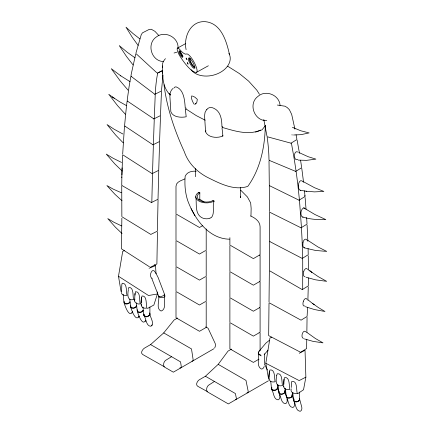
<?xml version="1.0" encoding="UTF-8"?>
<svg xmlns="http://www.w3.org/2000/svg" width="433" height="433" viewBox="0 0 433 433"><rect width="100%" height="100%" fill="white"/><g stroke="black" fill="none" stroke-linecap="round" stroke-linejoin="round"><path stroke-width="0.65" d="M271.61 388.282C271.101 390.414 273.954 391.145 275.453 390.279C277.959 389.462 277.948 386.729 277.607 384.536M278.955 392.103C278.446 394.23 281.298 394.966 282.798 394.095C285.293 393.261 285.298 390.561 284.952 388.358M286.3 395.919C285.791 398.051 288.643 398.782 290.142 397.916C292.324 397.175 292.746 394.885 292.297 392.839M293.91 399.118C292.199 403.172 299.506 402.674 299.636 399.313L299.647 392.011M308.41 270.003L308.258 255.741M269.348 271.188L269.017 302.212M269.001 303.289L268.671 335.602L300.605 352.262M306.753 339.272L306.624 348.549L301.038 352.013M306.851 332.647L307.062 317.405M308.264 286.879L307.879 300.172M308.28 285.932L308.393 277.937M121.868 176.929L121.743 184.923L122.122 185.611L151.42 202.536L157.623 199.434M121.862 218.194L121.424 248.802L149.428 266.76M157.45 232.083L156.892 263.973L150.3 267.302M158.056 199.786L157.412 231.098M121.619 291.869L121.792 284.681L122.214 283.231C127.686 282.744 125.889 293 127.091 295.382C124.975 295.728 121.467 295.187 121.402 292.486M128.39 289.574C127.551 294.234 126.847 301.038 133.705 299.625C132.498 297.238 134.3 286.987 128.828 287.469L128.406 288.919M134.874 299.046C133.445 302.488 137.234 304.686 140.319 303.863C139.112 301.482 140.914 291.225 135.442 291.712L134.972 295.122M141.504 302.635L141.634 297.401L142.056 295.95C147.523 295.468 145.726 305.72 146.933 308.101C139.735 309.286 140.839 302.911 141.559 297.623M121.803 177.627L122.068 167.858M121.922 174.975L122.62 155.247L123.032 154.976L152.129 173.633L152.497 174.423L151.821 202.227L151.42 202.536M158.754 170.883L158.018 199.12M159.609 142.013L158.727 170.266M160.502 116.163L159.582 141.488M269.164 377.332L269.391 371.438L269.883 369.961C275.615 368.894 274.213 379.335 275.193 381.803C267.838 383.102 268.406 377.717 269.353 371.66M283.88 384.315L284.08 379.075L284.573 377.598C290.305 376.531 288.903 386.972 289.883 389.44C282.527 390.739 283.095 385.348 284.043 379.297M291.198 388.785C289.91 392.412 294.305 394.192 297.227 393.256L297.866 393.592L303.538 389.738L305.871 377.148L305.032 350.297L299.257 353.258M291.247 387.475L291.517 382.041L291.918 381.413C297.65 380.347 296.248 390.788 297.227 393.256M134.631 300.967L134.944 293.385M161.471 91.552L160.486 115.557M158.695 296.275C159.647 300.161 155.691 308.81 161.098 311.067C166.9 309.27 163.49 299.923 164.886 295.983M250.967 215.948L251.14 208.36L250.664 202.931L247.411 196.955L240.737 190.206M122.674 154.191L124.309 128.807L124.52 126.387L124.948 126.149L152.984 144.806L153.352 145.531L152.524 173.368L152.129 173.633L158.326 170.526M307.1 316.442L307.587 307.3M121.733 185.871L121.857 216.603M170.499 95.152C161.969 87.396 162.527 75.142 162.456 64.577C162.673 62.292 163.95 60.333 165.444 58.661M129.911 302.11C128.866 304.128 124.385 305.314 124.017 302.277M137.385 310.147C136.606 313.676 142.165 312.924 143.139 310.591M161.466 90.957L163.008 75.006M298.38 185.649C298.305 183.657 299.728 179.219 302.321 181.064M198.779 192.739L198.85 192.301L199.824 192.923L199.765 199.24L204.051 201.994M268.487 378.318L265.808 363.244L269.959 338.027L271.691 337.139M302.976 242.615L302.851 245.803M121.04 291.501L118.485 276.27L122.712 251.329L124.46 250.62M269.001 379.265L269.11 378.642M277.477 387.503C278.273 390.95 270.138 391.064 271.848 387.508M284.822 391.318C285.607 394.766 277.488 394.885 279.193 391.324M283.691 386.902L283.799 386.279M292.167 395.14C292.962 398.587 284.827 398.701 286.538 395.145M299.512 398.955C300.296 402.403 292.178 402.522 293.883 398.961M303.668 271.827C303.306 273.385 302.867 276.471 305.032 276.784M130.771 305.904L130.685 307.094C130.901 307.803 135.578 323.153 139.123 316.014M124.076 302.856C124.293 303.565 128.964 318.91 132.509 311.771M136.612 305.536C136.281 308.052 131.973 309.622 130.685 307.094M144 314.385L143.913 315.576C146.251 318.206 145.964 326.395 150.987 326.265C155.009 323.197 149.737 316.934 149.78 313.438L149.52 312.935M137.299 311.338C137.515 312.047 142.192 327.391 145.737 320.252M303.306 301.595C302.775 302.938 302.494 306.705 304.821 305.99M135.967 53.026L141.255 34.672L142.452 32.854L149.223 29.406L151.306 29.255L154.976 31.36L158.851 35.544M303.003 242.534C302.992 240.775 305.714 237.36 307.008 240.12M222.497 126.414L222.589 127.513L222.026 128.027L222.908 135.984C217.496 138.419 208.203 137.84 205.567 131.827L205.908 130.734M157.282 291.934L157.423 293.958L153.861 305.038L147.496 308.464M136.693 305.839C136.146 308.128 131.811 308.772 130.587 306.575L129.813 299.246M149.888 307.019L149.915 314.32C149.282 316.61 145.163 318.017 143.913 315.576M303.695 271.751C303.825 270.068 306.304 266.809 307.571 269.413M124.103 301.363C123.465 304.35 128.753 304.247 129.905 302.212M136.693 305.963L135.616 307.306M137.331 309.844C136.693 312.832 142.029 312.761 143.134 310.645M141.245 305.205L141.456 304.594M143.945 314.087C143.161 317.622 150.933 316.902 149.78 313.438M303.333 301.514C303.495 300.037 305.871 296.903 306.986 299.311M206.747 109.809C207.932 107.113 211.721 107.016 214.016 108.369C221.003 111.714 221.864 120.087 221.923 126.923M264.19 366.475C263.778 367.704 262.744 369.257 261.256 369.003C256.055 366.02 259.502 357.956 258.274 353.398M131.968 312.951L132.417 312.144M138.582 317.194L139.031 316.388M145.196 321.432L145.645 320.626M151.804 325.676L152.259 324.869M129.851 301.909L129.002 303.068M143.079 310.391L142.23 311.549M206.649 109.495L205.063 112.38L204.56 115.735L205.567 131.827M214.692 348.002L215.434 345.956A5.353 3.616 -70.4 0 0 215.022 343.098L208.067 328.236L205.772 326.91M207.277 391.551L197.627 386.209C195.332 384.666 197.399 380.97 199.212 379.828L205.421 376.245L218.2 364.353L228.018 351.12L231.487 349.112M276.752 389.381L277.461 388.179L277.385 386.988L278.619 391.519M284.097 393.202L284.806 391.995L284.73 390.804L285.964 395.334M291.441 397.018L292.151 395.816L292.075 394.625L293.309 399.156M298.786 400.839L299.495 399.632L299.42 398.441L301.53 406.208C302.11 407.875 302.164 410.646 300.129 411.307C295.43 410.966 295.853 403.675 293.72 400.931M265.353 125.657L262.068 129.819L255.54 132.114M164.269 366.719L142.63 354.459C140.195 352.922 142.587 349.274 144.389 348.17L150.592 344.587L163.723 332.901L174.126 320.003L177.6 318.001M258.977 351.315L265.884 343.131L269.229 340.446M264.162 354.719L268.016 350.151M148.844 315.787L149.688 314.629L149.629 313.514M174.012 87.964L174.829 87.12L175.966 86.822C184.177 89.599 184.739 101.106 185.254 108.196M173.124 88.343C170.894 90.08 169.904 92.938 169.85 95.698L170.856 111.784C173.048 117.359 181.059 117.814 186.19 116.769L185.362 109.311L186.001 108.981L185.892 107.871M297.85 159.371C293.45 161.969 293.282 149.791 297.78 151.988M304.632 196.75L299.051 200.208L299.425 199.878L297.807 184.301L296.21 172.085L295.712 171.414L269.434 160.443L269.012 160.822L269.288 185.059L269.721 185.773L299.051 200.208L299.522 200.999L301.444 227.487L301.043 227.818L269.889 212.3L269.461 212.565L269.494 240.9L269.916 241.636L302.234 258.436L302.672 259.199L302.727 261.5L302.694 289.39L302.261 289.612L269.781 270.874L269.358 270.084L269.488 241.971L269.916 241.636M269.721 185.773L269.299 186.152L269.461 211.613M198.909 192.257L197.199 193.546A10.776 6.224 0 0 0 198.909 201.058A10.776 6.224 0 0 0 211.921 202.049L214.156 201.058M199.927 192.847L198.444 193.962A9.342 5.391 0 0 0 199.927 200.474A9.342 5.391 0 0 0 211.201 201.329L213.139 200.474M198.823 199.949L199.765 199.24M213.929 348.717L173.341 372.18L164.296 366.968C162.976 365.095 163.642 361.739 165.563 360.397L171.555 356.689M214.438 381.451L208.56 385.218C206.671 386.599 206.016 389.922 207.315 391.8L228.337 403.929L268.406 380.796M269.434 160.443L268.99 159.723L268.877 155.658A175.311 108.126 58.2 0 0 267.735 141.515L267.183 137.288L267.524 136.823L291.019 143.182L296.605 139.724M301.298 167.95L295.712 171.414L296.053 170.992L294.359 159.809L291.523 143.745L291.019 143.182M306.629 224.359L301.043 227.818L301.503 228.57L302.142 241.36L302.645 258.095L302.234 258.436L307.814 254.977M302.261 289.612L307.841 286.153M306.645 316.718L301.059 320.182L269.434 302.911M159.182 141.705L152.984 144.806L153.385 144.595L154.245 119.73L153.883 118.896L127.497 101.165L127.053 101.425L126.068 110.123L124.607 125.391L124.948 126.149M196.181 103.574L195.234 104.12L196.842 102.323L197.324 99.346L194.845 97.149L192.295 96.007M202.812 225.571L199.483 227.493L176.604 214.286M205.588 250.539L199.483 254.063L176.604 240.851M205.588 276.59L199.483 280.113L176.604 266.901M205.588 301.492L199.483 305.016L176.604 291.81M258.983 359.173L253.375 362.41L229.901 348.857L229.885 323.272M177.503 48.106L185.768 43.533M196.544 72.3A10.435 2.679 61.1 0 0 194.016 62.065A10.435 2.679 61.1 0 0 186.558 53.979A18.938 4.86 61.1 0 1 180.539 50.434A6.912 1.775 61.1 0 0 177.151 48.88A6.912 1.775 61.1 0 0 180.171 56.517A28.751 7.383 61.1 0 0 196.544 72.3L208.354 65.767M305.871 377.148L299.171 380.591L265.808 363.244M161.726 70.877L157.217 73.134L157.504 73.967L156.892 77.518A175.311 97.533 63.4 0 0 155.479 90.188L155.268 94.064L154.857 94.297L131.269 76.473L130.977 75.683L131.432 73.209L135.762 53.822L136.222 53.811L156.724 72.684M157.666 73.107L162.738 70.563M161.054 91.19L154.857 94.297L155.214 95.125L154.283 118.664L153.883 118.896L160.086 115.79M157.022 231.325L150.819 234.426L122.323 216.987M149.093 268.244L155.501 265.651L156.048 273.737M303.663 207.856C300.756 209.35 300.166 213.956 301.823 216.63C309.324 219.358 317.817 219.85 325.832 219.607L314.948 214.53L303.69 207.845M174.055 53.021L176.707 52.214M260.634 130.084C248.336 135.561 234.534 130.95 222.335 127.443M210.065 217.988L211.428 217.593C215.131 213.123 211.997 206.384 214.075 201.091L212.998 200.533M131.269 76.473L130.809 76.592L129.05 86.871L127.172 100.429L127.497 101.165M210.021 218.216C207.261 219.222 204.187 218.925 201.599 217.577C194.449 213.274 196.999 203.423 195.754 196.658M184.842 178.91C181.606 180.507 175.912 181.811 175.993 186.342L175.993 213.918M157.423 293.958L148.524 295.533L118.485 276.27M196.176 171.257C191.971 170.813 186.948 171.977 185.162 176.285C184.49 184.453 185.172 192.923 187.77 200.75C194.401 218.584 208.479 238.789 229.425 239.2M293.574 134.988L300.957 134.663L309.124 132.92L300.756 130.771L292.41 127.307M266.766 120.569C254.377 121.359 247.811 103.611 258.025 96.348C265.656 89.404 279.561 95.071 280.059 105.468M298.234 160.113L306.58 160.351L315.89 159.122L308.09 156.686L298.716 152.416M303.484 338.46C300.08 337.67 303.068 328.696 305.828 331.862M304.399 338.898L313.037 341.361L322.996 342.866L315.381 338.492L306.851 332.392M163.355 61.546C151.236 61.177 146.24 43.565 156.448 36.902C164.838 30.315 178.618 37.222 178.066 48.009M277.364 105.046L284.968 106.209L287.182 107.519L289.374 109.679L291.685 114.415L294.927 129.126M306.044 191.207L314.482 191.889L323.873 191.429L314.569 187.727L303.495 181.746M302.867 245.933L303.538 247.422L304.61 247.849M302.44 217.117L303.051 217.193M298.424 187.007C298.602 188.333 299.133 190.298 300.773 190.325M306.548 191.278L300.123 190.233M291.831 134.863L292.362 134.939M304.036 247.784L315.484 250.447L326.736 251.416L318.006 246.978L307.728 240.299M306.061 277.255L315.641 279.842L326.666 281.336L318.206 276.617L309.931 270.923L311.922 272.4L311.565 272.135M222.318 135.778L222.908 135.984M305.362 306.683L314.461 309.552L324.988 311.489L318.585 307.679L312.307 303.295L314.125 304.637L313.86 304.442M121.354 192.755L113.381 189.205L106.897 185.578L114.989 194.357L122.009 200.755M121.559 225.918L113.949 222.27L107.774 218.605L115.422 227.233L122.079 233.576M121.581 162.451L113.121 158.267L106.264 154.088L114.718 163.804L122.101 170.975M122.869 133.992L114.117 129.234L107.048 124.585L115.654 135.047L123.21 142.847M227.688 66.217L239.389 73.572L248.656 81.144L256.861 90.221L259.427 94.248M205.193 120.212L196.241 115.595L186.082 109.035M126.56 105.663L119.741 101.825L112.418 96.981L114.252 98.264M130.03 81.648L120.666 75.775M250.534 215.986C254.999 217.837 260.033 221.328 260.092 226.713L260.092 254.734L253.375 258.609L230.497 245.397M259.481 255.086L260.092 255.454L260.092 281.298L253.375 285.179L230.497 271.967M259.481 281.65L260.092 282.024L260.092 307.349L253.375 311.224L230.497 298.018M259.481 307.701L260.092 308.069L260.092 332.257M259.075 332.371L259.481 332.609L253.375 336.132L230.497 322.921M163.723 332.901L191.505 348.938L193.069 359.282A2.371 1.369 60 0 1 191.998 361.117M218.2 364.353L245.982 380.39L248.136 391.075A2.49 1.434 60 0 1 246.962 392.85M150.592 344.587L180.572 361.896L181.21 366.123A2.371 1.369 60 0 1 179.879 367.882M205.421 376.245L235.395 393.548L236.277 397.922A2.49 1.434 60 0 1 235.352 399.724M135.036 57.827L127.27 52.306L119.27 45.606L126.523 56.507L133.05 64.923M120.845 75.905L111.286 68.69L120.163 80.874L128.06 90.151M154.218 264.747L155.501 265.651M304.832 208.311L304.312 207.932M139.897 38.91L133.131 33.644L125.998 27.192L132.336 37.422L138.095 45.395M112.483 97.03L108.753 94.275L117.554 105.652L125.337 114.225M308.718 269.986L310.315 271.215M312.599 303.511L308.08 299.928M169.07 93.263L170.396 94.751M152.156 278.484C148.21 276.508 152.205 266.815 155.009 272M302.537 181.373L302.797 181.741M155.523 272.492L158.105 277.45L164.664 294.678M229.885 245.029L229.885 237.647M229.901 271.621L229.885 245.749M229.901 297.671L229.885 272.319M229.885 322.553L229.885 298.369M191.083 208.652L194.947 215.721M264.406 364.099L267.459 370.036M151.81 278.468L158.943 296.914M149.623 313.281L149.915 314.32M286.375 397.11C288.508 399.859 288.086 407.144 292.784 407.491C294.629 406.928 294.792 404.444 294.305 402.885M279.031 393.294C281.163 396.038 280.736 403.329 285.439 403.675C287.285 403.107 287.447 400.622 286.96 399.069M271.686 389.473C273.818 392.222 273.391 399.507 278.094 399.854C279.94 399.291 280.102 396.807 279.615 395.248M299.506 398.75L299.636 399.313M292.161 394.934L292.291 395.491M284.817 391.113L284.946 391.676M277.472 387.297L277.602 387.854M229.463 54.515C226.546 41.368 221.312 23.285 205.415 21.682C190.536 20.492 183.332 37.103 186.098 49.665M263.789 119.454L267.031 136.444M296.069 134.75L296.908 139.264M297.119 140.113L299.463 153.282M300.578 160.221L301.639 167.533M301.779 168.367L303.555 182.282M142.971 307.062L143.816 315.056M136.357 302.824L137.201 310.813M123.134 294.343L123.973 302.331M304.919 195.505L305.011 196.414L304.469 190.796M292.773 392.596L293.509 399.935M285.428 388.78L286.164 396.119M278.083 384.959L278.82 392.298M270.739 381.143L271.475 388.482M305.108 197.535L306.05 209.193M130.549 306.093L130.587 306.575M306.64 217.534L307.024 224.023M307.089 225.106L307.841 241.262M298.369 185.757L298.418 186.888M265.305 125.467C264.926 146.69 260.433 168.892 247.817 186.363C233.972 191.105 219.385 183.251 207.153 177.216C196.755 171.641 188.16 163.057 184.323 151.745C174.553 130.506 166.911 107.996 164.004 84.738M240.531 196.468L240.569 197.659L240.569 187.581M162.359 65.94L162.402 67.386M162.532 71.759L162.575 73.204M308.096 248.661L308.231 254.636M264.449 353.793L264.617 363.493M260.092 332.977L260.092 350.47M206.2 229.003L206.2 250.187M206.2 250.907L206.2 276.238M206.2 276.958L206.2 301.141M206.2 301.861L206.2 327.418L199.483 331.294L176.009 317.741L175.993 292.161M195.516 168.621L195.516 176.686M175.993 214.638L175.993 240.483M175.993 241.208L175.993 266.533M175.993 267.253L175.993 291.441M194.33 104.429A9.494 5.483 60 0 1 191.337 95.888M260.715 354.93A3.085 1.689 -1 0 1 258.609 352.538M261.251 355.85A3.08 2.376 40.1 0 1 258.62 353.193A3.08 2.376 40.1 0 1 260.044 350.654M164.096 294.646A3.085 1.819 2.6 0 1 163.203 297.455A3.085 1.819 2.6 0 1 158.787 296.085M164.47 294.624A3.08 0.465 -20.7 0 1 162.186 296.15A3.08 0.465 -20.7 0 1 158.943 296.784M228.9 53.356A20.919 14.641 -13.9 0 1 217.81 73.637A20.919 14.641 -13.9 0 1 191.094 69.751M195.234 67.862A5.921 1.521 61.1 0 1 191.386 63.949A5.921 1.521 61.1 0 1 189.302 57.806M182.769 56.663A3.664 0.942 61.1 0 1 180.599 53.649A3.664 0.942 61.1 0 1 179.771 50.688M194.541 66.59A4.471 1.147 61.1 0 1 191.077 62.612A4.471 1.147 61.1 0 1 190.612 58.758M183.024 56.144A2.793 0.714 61.1 0 1 181.026 53.979A2.793 0.714 61.1 0 1 180.35 51.246M276.736 375.254C275.751 380.71 275.144 387.221 282.538 385.619C281.558 383.151 282.96 372.71 277.228 373.776L276.736 375.254M186.147 58.136L186.937 59.478L186.147 58.136M187.273 62.704L188.063 64.046L187.273 62.704M188.923 61.064A5.921 1.521 61.1 0 0 194.385 68.333A5.921 1.521 61.1 0 0 191.348 60.014A5.921 1.521 61.1 0 0 188.923 61.064M179.208 52.886A3.664 0.942 61.1 0 0 182.585 57.378A3.664 0.942 61.1 0 0 180.707 52.231A3.664 0.942 61.1 0 0 179.208 52.886"/></g></svg>
